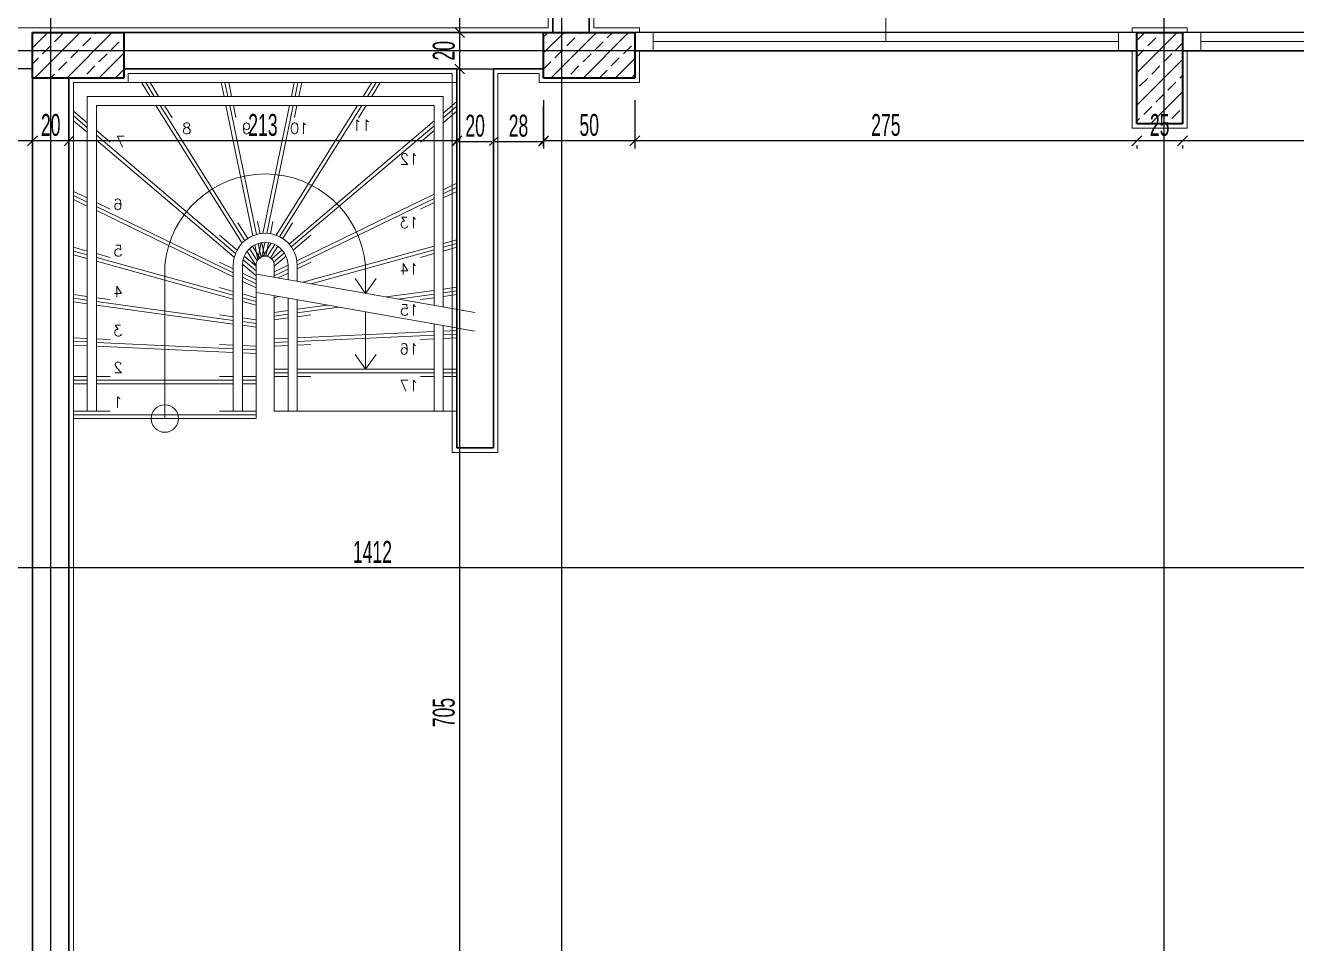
# Model space of a CAD drawing. Header units: inches. Extents: x -7543 to -822, y 102837 to 190349.
# Drawn here: x -834.4608 to -834.3215, y 102837.0279 to 102837.1285 of the extents above; entities that cross this region are included whole.
import ezdxf

# ---------------------------------------------------------------- set-up
doc = ezdxf.new("R2010")
doc.units = ezdxf.units.IN
doc.header["$MEASUREMENT"] = 0
doc.linetypes.add('__ZG_T_P__9', pattern=[22, 1, -10, 1, -10])
doc.linetypes.add('DASHDOTX2', pattern=[2, 1, -0.5, 0, -0.5])
doc.layers.get('0').update_dxf_attribs({"lineweight": 25})
doc.layers.get('Defpoints').update_dxf_attribs({"lineweight": 25})
for name, color, linetype, lineweight in [('AKS', 1, 'Continuous', 25), ('ICOL', 55, 'Continuous', 25), ('İZ DÜŞÜM', 253, 'Continuous', 20), ('KOLON', 2, 'Continuous', 40), ('SIVA', 150, 'Continuous', 15), ('TARAMA', 8, 'Continuous', 25)]:
    doc.layers.add(name, color=color, linetype=linetype, lineweight=lineweight)
for name, color, linetype, lineweight, true_color in [('DUVAR', 7, 'Continuous', 35, 0xfc4642), ('KAPI', 7, 'Continuous', 18, 0xffb360), ('MERDİVEN', 7, 'Continuous', 20, 0x16c244), ('PENCERE', 7, 'Continuous', 18, 0xffb360)]:
    doc.layers.add(name, color=color, linetype=linetype, lineweight=lineweight, true_color=true_color)
doc.styles.add('OLCU', font='tromand.shx', dxfattribs={"width": 0.6, "height": 12})
doc.styles.add('TXTX', font='TXTX')

# ---------------------------------------------------------------- blocks, each defined once
blk = doc.blocks.new('D')
at = {"layer": 'ICOL'}
for p, q in [((2.828427124746668, 2.828427124748032), (-2.82842712474303, -2.828427124744394)), ((0, 3.000000000002046), (0, -25))]:
    blk.add_line(p, q, dxfattribs=at)
blk = doc.blocks.new('E')
at = {"layer": 'ICOL'}
for p, q in [((0, -3.000000000002046), (0, 25)), ((-2.828427124746668, -2.828427124748032), (2.82842712474303, 2.828427124744394))]:
    blk.add_line(p, q, dxfattribs=at)
blk = doc.blocks.new('_Oblique')
at = {"color": 0, "linetype": 'ByBlock', "lineweight": -2}
blk.add_line((-0.5, -0.5), (0.5, 0.5), dxfattribs=at)

msp = doc.modelspace()

# ---------------------------------------------------------------- linework, layer by layer
at = {"layer": 'AKS', "linetype": 'DASHDOTX2', "ltscale": 10}
for p, q in [((-834.4019986402781, 102836.7345203941), (-834.4019986402781, 102837.2423438664)), ((-834.3360102621267, 102836.7345203941), (-834.3360102621267, 102837.2423438664)), ((-834.4579986402781, 102836.7393893207), (-834.4579986402781, 102837.2368060545)), ((-834.2099687356562, 102837.1256839999), (-834.6299986402781, 102837.1256839999))]:
    msp.add_line(p, q, dxfattribs=at)
at = {"layer": 'Defpoints', "color": 6}
for p, q in [((-834.3989986402785, 102837.1276839999), (-834.398998675263, 102837.1876856746)), ((-834.2474986402781, 102837.1276839999), (-834.3989986402785, 102837.1276839999))]:
    msp.add_line(p, q, dxfattribs=at)
at = {"layer": 'Defpoints', "color": 3}
for p, q in [((-834.3939986397731, 102837.1226841785), (-834.3939986397731, 102837.1256839999)), ((-834.3939986397731, 102837.1256839999), (-834.3389986402784, 102837.1256839999)), ((-834.3389986402784, 102837.1256839999), (-834.3389986402784, 102837.1176841785)), ((-834.3339986402784, 102837.1176841785), (-834.3339986402784, 102837.1256839999)), ((-834.3339986402784, 102837.1256839999), (-834.2814986748365, 102837.1256839999)), ((-834.4599986402785, 102837.1236839999), (-834.6299986402785, 102837.1236839999)), ((-834.4599986402784, 102836.7796839999), (-834.4599986402785, 102837.1236839999)), ((-834.4559986402785, 102837.1226839999), (-834.4499986402784, 102837.1226841785)), ((-834.4559986402785, 102836.9786839999), (-834.4559986402785, 102837.1226839999)), ((-834.4499986402784, 102837.1226841785), (-834.4499986402784, 102837.1236839999)), ((-834.4499986402784, 102837.1236839999), (-834.4039986397731, 102837.1236839999)), ((-834.4039986397731, 102837.1236839999), (-834.4039986397731, 102837.1226841785)), ((-834.4039986397731, 102837.1226841785), (-834.3939986397731, 102837.1226841785)), ((-834.3389986402784, 102837.1176841785), (-834.3339986402784, 102837.1176841785))]:
    msp.add_line(p, q, dxfattribs=at)
at = {"layer": 'DUVAR'}
for p, q in [((-834.4029986402785, 102837.1276839999), (-834.4029986402785, 102837.1776856746)), ((-834.3989986402785, 102837.1276839999), (-834.3989986402785, 102837.1776856746)), ((-834.4499986402785, 102837.1276839999), (-834.402998675263, 102837.1276839999)), ((-834.4599986402785, 102836.9786839999), (-834.4599986402785, 102837.1226841785)), ((-834.4559986402785, 102836.9786839999), (-834.4559986402785, 102837.1226839999)), ((-834.4499986402785, 102837.1236839999), (-834.4134986402785, 102837.1236839999)), ((-834.4134986402785, 102837.1236839999), (-834.4499986402784, 102837.1236839999)), ((-834.4134986402785, 102837.0821841785), (-834.4134986402785, 102837.1236839999)), ((-834.4039986397739, 102837.1236839999), (-834.4094986402786, 102837.1236839999)), ((-834.4094986402786, 102837.0821841785), (-834.4094986402786, 102837.1236839999)), ((-834.4094986402786, 102837.1236839999), (-834.4039986397731, 102837.1236839999)), ((-834.4094986402786, 102837.0821841785), (-834.4134986402785, 102837.0821841785))]:
    msp.add_line(p, q, dxfattribs=at)
at = {"layer": 'ICOL'}
for p, q in [((-834.4131952299521, 102837.1496850246), (-834.4131952299521, 102837.1276839999)), ((-834.4131952299521, 102837.1276839999), (-834.4131952299521, 102837.1236839999)), ((-834.4131952299521, 102837.1236839999), (-834.4131952299521, 102836.9826839999)), ((-834.4599986402784, 102837.1158132017), (-834.5639986442068, 102837.1158132017)), ((-834.4559986402785, 102837.1158132017), (-834.4599986402784, 102837.1158132017)), ((-834.4134986402785, 102837.1158132017), (-834.4559986402785, 102837.1158132017)), ((-834.4133426402785, 102837.1157305224), (-834.4096546402785, 102837.1157305224)), ((-834.4093426402785, 102837.1157305224), (-834.4041546397732, 102837.1157305224)), ((-834.3939986397731, 102837.1158132017), (-834.4039986397731, 102837.1158132017)), ((-834.3389986402784, 102837.1158132017), (-834.3939986397731, 102837.1158132017)), ((-834.3339986402785, 102837.1158132017), (-834.3389986402784, 102837.1158132017)), ((-834.2814986748365, 102837.1158132017), (-834.3339986402785, 102837.1158132017)), ((-834.2814986748364, 102837.0690546899), (-834.5639986442068, 102837.0690546899))]:
    msp.add_line(p, q, dxfattribs=at)
at = {"layer": 'ICOL', "color": 53}
for p, q in [((-834.4130192635189, 102837.1276839999), (-834.412355229952, 102837.1276839999)), ((-834.4130192635189, 102837.1276839999), (-834.412355229952, 102837.1276839999)), ((-834.4155681740647, 102837.1236839999), (-834.412355229952, 102837.1236839999)), ((-834.4155681740647, 102837.1236839999), (-834.412355229952, 102837.1236839999)), ((-834.4599986402784, 102837.1202841785), (-834.4599986402784, 102837.1149732017)), ((-834.4599986402784, 102837.1202841785), (-834.4599986402784, 102837.1149732017)), ((-834.4559986402785, 102837.120284107), (-834.4559986402785, 102837.1149732017)), ((-834.4559986402785, 102837.1202839766), (-834.4559986402785, 102837.1149732017)), ((-834.4134986402785, 102837.1202841416), (-834.4134986402785, 102837.1149732017)), ((-834.4039986397731, 102837.1202841785), (-834.4039986397731, 102837.1149732017)), ((-834.3939986397731, 102837.1202841785), (-834.3939986397731, 102837.1149732017)), ((-834.3939986397731, 102837.1202841785), (-834.3939986397731, 102837.1149732017)), ((-834.3389986402784, 102837.1152841785), (-834.3389986402784, 102837.1149732017)), ((-834.3389986402784, 102837.1152841785), (-834.3389986402784, 102837.1149732017)), ((-834.3339986402785, 102837.1152841785), (-834.3339986402785, 102837.1149732017)), ((-834.3339986402785, 102837.1152841785), (-834.3339986402785, 102837.1149732017))]:
    msp.add_line(p, q, dxfattribs=at)
at = {"layer": 'İZ DÜŞÜM', "linetype": '__ZG_T_P__9'}
for p, q in [((-834.4599986402798, 102837.1276839999), (-834.2474986402798, 102837.1276839999)), ((-834.4599986402798, 102836.7776839999), (-834.4599986402798, 102837.1276839999))]:
    msp.add_line(p, q, dxfattribs=at)
at = {"layer": 'KAPI'}
for p, q in [((-834.3939986397731, 102837.1276839999), (-834.3389986402784, 102837.1276839999)), ((-834.3919986397732, 102837.1256839999), (-834.3919986397732, 102837.1276839999)), ((-834.3409986402785, 102837.1256839999), (-834.3409986402785, 102837.1276839999)), ((-834.3339986402784, 102837.1276839999), (-834.2814986748365, 102837.1276839999)), ((-834.3319986402785, 102837.1256839999), (-834.3319986402785, 102837.1276839999)), ((-834.3939986397731, 102837.1256839999), (-834.3389986402784, 102837.1256839999)), ((-834.3409986402785, 102837.1266839999), (-834.3919986397732, 102837.1266839999)), ((-834.3339986402784, 102837.1256839999), (-834.2814986748365, 102837.1256839999)), ((-834.2834986748364, 102837.1266839999), (-834.3319986402785, 102837.1266839999))]:
    msp.add_line(p, q, dxfattribs=at)
at = {"layer": 'KOLON'}
for p, q in [((-834.4599986402784, 102837.1226841785), (-834.4599986402784, 102837.1276841785)), ((-834.4599986402784, 102837.1276841785), (-834.4499986402784, 102837.1276841785)), ((-834.4499986402784, 102837.1276841785), (-834.4499986402784, 102837.1226841785)), ((-834.4039986397731, 102837.1226841785), (-834.4039986397731, 102837.1276841785)), ((-834.4039986397731, 102837.1276841785), (-834.3939986397731, 102837.1276841785)), ((-834.3939986397731, 102837.1276841785), (-834.3939986397731, 102837.1226841785)), ((-834.3389986402784, 102837.1276841785), (-834.3339986402784, 102837.1276841785)), ((-834.3389986402784, 102837.1176841785), (-834.3389986402784, 102837.1276841785)), ((-834.3339986402784, 102837.1276841785), (-834.3339986402784, 102837.1176841785)), ((-834.4499986402784, 102837.1226841785), (-834.4599986402784, 102837.1226841785)), ((-834.3939986397731, 102837.1226841785), (-834.4039986397731, 102837.1226841785)), ((-834.3339986402784, 102837.1176841785), (-834.3389986402784, 102837.1176841785))]:
    msp.add_line(p, q, dxfattribs=at)
at = {"layer": 'MERDİVEN'}
for p, q in [((-834.4554986402785, 102837.1021841785), (-834.4554986402785, 102837.1221841785)), ((-834.4554986402785, 102837.1221841785), (-834.4134986402785, 102837.1221841785)), ((-834.4471174202785, 102837.1206841785), (-834.4480567202785, 102837.1221841785)), ((-834.4466454602785, 102837.1206841785), (-834.4475847602785, 102837.1221841785)), ((-834.4461735002785, 102837.1206841785), (-834.4471128002785, 102837.1221841785)), ((-834.4390027602785, 102837.1206841785), (-834.4393137602785, 102837.1221841785)), ((-834.4385942602785, 102837.1206841785), (-834.4389052402785, 102837.1221841785)), ((-834.4381857402785, 102837.1206841785), (-834.4384967402785, 102837.1221841785)), ((-834.4316285602786, 102837.1206841785), (-834.4313175602786, 102837.1221841785)), ((-834.4312200602785, 102837.1206841785), (-834.4309090602785, 102837.1221841785)), ((-834.4308115402785, 102837.1206841785), (-834.4305005402784, 102837.1221841785)), ((-834.4237677002785, 102837.1206841785), (-834.4228283802785, 102837.1221841785)), ((-834.4232957402785, 102837.1206841785), (-834.4223564402785, 102837.1221841785)), ((-834.4228237802785, 102837.1206841785), (-834.4218844802785, 102837.1221841785)), ((-834.4134986402785, 102837.1221841785), (-834.4134986402785, 102837.1021841785)), ((-834.4539986402785, 102837.1021841785), (-834.4539986402785, 102837.1206841785)), ((-834.4539986402785, 102837.1206841785), (-834.4149986402786, 102837.1206841785)), ((-834.4149986402786, 102837.1206841785), (-834.4149986402786, 102837.1021841785)), ((-834.4149986402786, 102837.1188460985), (-834.4134986402785, 102837.1201202985)), ((-834.4539986402785, 102837.1177964185), (-834.4554986402785, 102837.1190706185)), ((-834.4539986402785, 102837.1172715785), (-834.4554986402785, 102837.1185457785)), ((-834.4529986402786, 102837.1021841785), (-834.4529986402786, 102837.1196841785)), ((-834.4529986402786, 102837.1196841785), (-834.4159986402785, 102837.1196841785)), ((-834.4370397602785, 102837.1045909785), (-834.4464912002785, 102837.1196841785)), ((-834.4367418802785, 102837.1048689385), (-834.4460192602785, 102837.1196841785)), ((-834.4447087602784, 102837.1183450985), (-834.4455473002785, 102837.1196841785)), ((-834.4358371202785, 102837.1054157185), (-834.4387954202784, 102837.1196841785)), ((-834.4354563402785, 102837.1055494185), (-834.4383869202785, 102837.1196841785)), ((-834.4377088002785, 102837.1183838385), (-834.4379784202786, 102837.1196841785)), ((-834.4347407802785, 102837.1056733185), (-834.4318359002785, 102837.1196841785)), ((-834.4343311002785, 102837.1056790585), (-834.4314273802785, 102837.1196841785)), ((-834.4332967002786, 102837.1054671185), (-834.4243939002785, 102837.1196841785)), ((-834.4329250402785, 102837.1053069385), (-834.4239219402785, 102837.1196841785)), ((-834.4312884802785, 102837.1183838385), (-834.4310188802785, 102837.1196841785)), ((-834.4242885402784, 102837.1183450985), (-834.4234500002785, 102837.1196841785)), ((-834.4159986402785, 102837.1196841785), (-834.4159986402785, 102837.1021841785)), ((-834.4149986402786, 102837.1183212585), (-834.4134986402785, 102837.1195954585)), ((-834.4149986402786, 102837.1177964185), (-834.4134986402785, 102837.1190706185)), ((-834.4539986402785, 102837.1167467385), (-834.4554986402785, 102837.1180209385)), ((-834.4318830602786, 102837.1045032985), (-834.4159986402785, 102837.1179966185)), ((-834.4316354002785, 102837.1041888385), (-834.4159986402785, 102837.1174717785)), ((-834.4514986402785, 102837.1156727385), (-834.4529986402786, 102837.1169469385)), ((-834.4377491402785, 102837.1034681185), (-834.4529986402786, 102837.1164220985)), ((-834.4378833202785, 102837.1030572585), (-834.4529986402786, 102837.1158972585)), ((-834.4174986402785, 102837.1156727385), (-834.4159986402785, 102837.1169469385)), ((-834.4539986402785, 102837.1095522385), (-834.4554986402785, 102837.1102794785)), ((-834.4149986402786, 102837.1104412985), (-834.4134986402785, 102837.1111685385)), ((-834.4149986402786, 102837.1099967585), (-834.4134986402785, 102837.1107240185)), ((-834.4149986402786, 102837.1095522385), (-834.4134986402785, 102837.1102794785)), ((-834.4539986402785, 102837.1091076985), (-834.4554986402785, 102837.1098349385)), ((-834.4539986402785, 102837.1086631785), (-834.4554986402785, 102837.1093904185)), ((-834.4514986402785, 102837.1083401585), (-834.4529986402786, 102837.1090673985)), ((-834.4310361002786, 102837.1026658785), (-834.4159986402785, 102837.1099564785)), ((-834.4310015602784, 102837.1022380785), (-834.4159986402785, 102837.1095119385)), ((-834.4174986402785, 102837.1083401585), (-834.4159986402785, 102837.1090673985)), ((-834.4379986402785, 102837.1013504185), (-834.4529986402786, 102837.1086228785)), ((-834.4379986402785, 102837.1009058985), (-834.4529986402786, 102837.1081783385)), ((-834.4364192002785, 102837.1051073385), (-834.4374965802785, 102837.1068278185)), ((-834.4350661402785, 102837.1056377985), (-834.4353450202785, 102837.1069828185)), ((-834.4339311402784, 102837.1056377985), (-834.4336522802785, 102837.1069828185)), ((-834.4325780802785, 102837.1051073385), (-834.4315007002785, 102837.1068278185)), ((-834.4375741602785, 102837.1038443185), (-834.4394986402785, 102837.1054790985)), ((-834.4353582602785, 102837.1026951185), (-834.4349550602785, 102837.1046398185)), ((-834.4349442202786, 102837.1030794385), (-834.4352521402785, 102837.1045645385)), ((-834.4348625802785, 102837.1031156185), (-834.4345381202785, 102837.1046805185)), ((-834.4345570802785, 102837.1031824785), (-834.4348625202786, 102837.1046556585)), ((-834.4347456802785, 102837.1031531985), (-834.4338423202785, 102837.1045958185)), ((-834.4344402002785, 102837.1031824785), (-834.4341347602785, 102837.1046556585)), ((-834.4314231402785, 102837.1038443185), (-834.4294986402786, 102837.1054790985)), ((-834.4149986402786, 102837.1045652185), (-834.4134986402785, 102837.1049796385)), ((-834.4149986402786, 102837.1041502385), (-834.4134986402785, 102837.1045646585)), ((-834.4539986402785, 102837.1037352585), (-834.4554986402785, 102837.1041496785)), ((-834.4539986402785, 102837.1033202585), (-834.4554986402785, 102837.1037346785)), ((-834.4539986402785, 102837.1029052785), (-834.4554986402785, 102837.1033196985)), ((-834.4514986402785, 102837.1030445585), (-834.4529986402786, 102837.1034589785)), ((-834.4354986402785, 102837.1020812185), (-834.4367898402785, 102837.1031780585)), ((-834.4354986402785, 102837.1021299185), (-834.4364837802785, 102837.1037031185)), ((-834.4353690202785, 102837.1026765785), (-834.4362029402785, 102837.1040082985)), ((-834.4350925402784, 102837.1029887385), (-834.4358891602785, 102837.1042608985)), ((-834.4352930402786, 102837.1027915785), (-834.4356289802785, 102837.1044117985)), ((-834.4342708002785, 102837.1031578785), (-834.4334592402785, 102837.1044538585)), ((-834.4339047602784, 102837.1029887385), (-834.4331081202785, 102837.1042608985)), ((-834.4337865802785, 102837.1028862985), (-834.4326440802785, 102837.1038568385)), ((-834.4335671202784, 102837.1025478985), (-834.4324009002785, 102837.1035385585)), ((-834.4334986402785, 102837.1020812185), (-834.4322074602785, 102837.1031780585)), ((-834.4303707802785, 102837.1003182185), (-834.4159986402785, 102837.1042889385)), ((-834.4294539002785, 102837.1001565385), (-834.4159986402785, 102837.1038739585)), ((-834.4174986402785, 102837.1030445585), (-834.4159986402785, 102837.1034589785)), ((-834.4149986402786, 102837.1037352585), (-834.4134986402785, 102837.1041496785)), ((-834.4554986402785, 102837.0861841785), (-834.4554986402785, 102837.1021841785)), ((-834.4539986402785, 102837.0861841785), (-834.4539986402785, 102837.1021841785)), ((-834.4379986402785, 102837.0988997985), (-834.4529986402786, 102837.1030439785)), ((-834.4379986402785, 102837.0984847985), (-834.4529986402786, 102837.1026289985)), ((-834.4529986402786, 102837.0861841785), (-834.4529986402786, 102837.1021841785)), ((-834.4454986402785, 102837.0861841785), (-834.4454986402785, 102837.1021841785)), ((-834.4379986402785, 102837.1017949585), (-834.4394986402785, 102837.1025221985)), ((-834.4379986402785, 102837.0861841785), (-834.4379986402785, 102837.1021841785)), ((-834.4369986402785, 102837.0861841785), (-834.4369986402785, 102837.1021841785)), ((-834.4354986402785, 102837.1010315585), (-834.4369923402785, 102837.1023003985)), ((-834.4354986402785, 102837.1015563785), (-834.4369268602785, 102837.1027696185)), ((-834.4354986402785, 102837.0861841785), (-834.4354986402785, 102837.1021841785)), ((-834.4334986402785, 102837.1014719585), (-834.4319994402786, 102837.1021988185)), ((-834.4334986402785, 102837.1021841785), (-834.4334986402785, 102837.1008697385)), ((-834.4334986402785, 102837.1010274185), (-834.4319986402785, 102837.1017546585)), ((-834.4319986402785, 102837.1021841785), (-834.4319986402785, 102837.1006052585)), ((-834.4309986402785, 102837.1017949585), (-834.4294986402786, 102837.1025221985)), ((-834.4309986402785, 102837.1021841785), (-834.4309986402785, 102837.1004289185)), ((-834.4234986402785, 102837.1021841785), (-834.4234986402785, 102837.0991064785)), ((-834.4159986402785, 102837.1021841785), (-834.4159986402785, 102837.0977840185)), ((-834.4149986402786, 102837.1021841785), (-834.4149986402786, 102837.0976076985)), ((-834.4134986402785, 102837.1021841785), (-834.4134986402785, 102837.0973431985)), ((-834.4354986402785, 102837.1005828785), (-834.4369986402785, 102837.1013101385)), ((-834.4354986402785, 102837.1001383585), (-834.4369986402785, 102837.1008655985)), ((-834.4354986402785, 102837.0996938185), (-834.4369986402785, 102837.1004210585)), ((-834.4354682602785, 102837.1012170385), (-834.4115290202785, 102837.0969958985)), ((-834.4330647802785, 102837.1007932385), (-834.4319986402785, 102837.1013101385)), ((-834.4234986402785, 102837.0991064785), (-834.4246458002785, 102837.1007447785)), ((-834.4234986402785, 102837.0991064785), (-834.4223515002785, 102837.1007447785)), ((-834.4539986402785, 102837.0987603985), (-834.4554986402785, 102837.0989675985)), ((-834.4379986402785, 102837.0993147785), (-834.4394986402785, 102837.0997291985)), ((-834.4354986402785, 102837.0986240785), (-834.4369986402785, 102837.0990384985)), ((-834.4354682602785, 102837.0991861785), (-834.4115290202785, 102837.0949650585)), ((-834.4212323602785, 102837.0987068585), (-834.4159986402785, 102837.0994298585)), ((-834.4199482802785, 102837.0984804385), (-834.4159986402785, 102837.0990260585)), ((-834.4149986402786, 102837.0995679985), (-834.4134986402785, 102837.0997751985)), ((-834.4149986402786, 102837.0991641985), (-834.4134986402785, 102837.0993713985)), ((-834.4149986402786, 102837.0987603985), (-834.4134986402785, 102837.0989675985)), ((-834.4539986402785, 102837.0983565985), (-834.4554986402785, 102837.0985637985)), ((-834.4539986402785, 102837.0979527985), (-834.4554986402785, 102837.0981599985)), ((-834.4514986402785, 102837.0984150385), (-834.4529986402786, 102837.0986222585)), ((-834.4379986402785, 102837.0961463585), (-834.4529986402786, 102837.0982184585)), ((-834.4379986402785, 102837.0957425585), (-834.4529986402786, 102837.0978146585)), ((-834.4354986402785, 102837.0982090985), (-834.4369986402785, 102837.0986235185)), ((-834.4354986402785, 102837.0977940985), (-834.4369986402785, 102837.0982085185)), ((-834.4334986402785, 102837.0988388785), (-834.4334986402785, 102837.0861841785)), ((-834.4330240402785, 102837.0987551985), (-834.4334986402785, 102837.0986240785)), ((-834.4319986402785, 102837.0985743985), (-834.4319986402785, 102837.0861841785)), ((-834.4309986402785, 102837.0983980785), (-834.4309986402785, 102837.0861841785)), ((-834.4276904402785, 102837.0978147385), (-834.4309986402785, 102837.0973577585)), ((-834.4264063602785, 102837.0975883385), (-834.4309986402785, 102837.0969539585)), ((-834.4174986402785, 102837.0984150385), (-834.4159986402785, 102837.0986222585)), ((-834.4379986402785, 102837.0965501585), (-834.4394986402785, 102837.0967573585)), ((-834.4354986402785, 102837.0962047985), (-834.4369986402785, 102837.0964120185)), ((-834.4319986402785, 102837.0972196185), (-834.4334986402785, 102837.0970123985)), ((-834.4319986402785, 102837.0968158185), (-834.4334986402785, 102837.0966085985)), ((-834.4334986402785, 102837.0962047985), (-834.4319986402785, 102837.0964120185)), ((-834.4309986402785, 102837.0965501585), (-834.4294986402786, 102837.0967573585)), ((-834.4234986402785, 102837.0970756185), (-834.4234986402785, 102837.0907848585)), ((-834.4354986402785, 102837.0958009985), (-834.4369986402785, 102837.0960082185)), ((-834.4354986402785, 102837.0953971985), (-834.4369986402785, 102837.0956044185)), ((-834.4309986402785, 102837.0942410385), (-834.4159986402785, 102837.0949317185)), ((-834.4159986402785, 102837.0957531585), (-834.4159986402785, 102837.0861841785)), ((-834.4149986402786, 102837.0955768385), (-834.4149986402786, 102837.0861841785)), ((-834.4149986402786, 102837.0949777785), (-834.4134986402785, 102837.0950468385)), ((-834.4134986402785, 102837.0953123585), (-834.4134986402785, 102837.0861841785)), ((-834.4539986402785, 102837.0941769185), (-834.4554986402785, 102837.0942459985)), ((-834.4539986402785, 102837.0937764985), (-834.4554986402785, 102837.0938455785)), ((-834.4539986402785, 102837.0933760785), (-834.4554986402785, 102837.0934451585)), ((-834.4514986402785, 102837.0940618185), (-834.4529986402786, 102837.0941308785)), ((-834.4379986402785, 102837.0930397585), (-834.4529986402786, 102837.0937304585)), ((-834.4379986402785, 102837.0934401785), (-834.4394986402785, 102837.0935092585)), ((-834.4354986402785, 102837.0933250585), (-834.4369986402785, 102837.0933941385)), ((-834.4334986402785, 102837.0941259185), (-834.4319986402785, 102837.0941949785)), ((-834.4334986402785, 102837.0937254985), (-834.4319986402785, 102837.0937945585)), ((-834.4334986402785, 102837.0933250585), (-834.4319986402785, 102837.0933941385)), ((-834.4309986402785, 102837.0938405985), (-834.4159986402785, 102837.0945312985)), ((-834.4309986402785, 102837.0934401785), (-834.4294986402786, 102837.0935092585)), ((-834.4174986402785, 102837.0940618185), (-834.4159986402785, 102837.0941308785)), ((-834.4149986402786, 102837.0945773585), (-834.4134986402785, 102837.0946464185)), ((-834.4149986402786, 102837.0941769185), (-834.4134986402785, 102837.0942459985)), ((-834.4379986402785, 102837.0926393385), (-834.4529986402786, 102837.0933300385)), ((-834.4354986402785, 102837.0929246385), (-834.4369986402785, 102837.0929937185)), ((-834.4354986402785, 102837.0925242185), (-834.4369986402785, 102837.0925932785)), ((-834.4234986402785, 102837.0907848585), (-834.4246458002785, 102837.0924231585)), ((-834.4234986402785, 102837.0907848585), (-834.4223515002785, 102837.0924231585)), ((-834.4334986402785, 102837.0907848585), (-834.4319986402785, 102837.0907848585)), ((-834.4309986402785, 102837.0907848585), (-834.4159986402785, 102837.0907848585)), ((-834.4149986402786, 102837.0907848585), (-834.4134986402785, 102837.0907848585)), ((-834.4539986402785, 102837.0899848585), (-834.4554986402785, 102837.0899848585)), ((-834.4539986402785, 102837.0895848585), (-834.4554986402785, 102837.0895848585)), ((-834.4539986402785, 102837.0891848585), (-834.4554986402785, 102837.0891848585)), ((-834.4514986402785, 102837.0899848585), (-834.4529986402786, 102837.0899848585)), ((-834.4379986402785, 102837.0895848585), (-834.4529986402786, 102837.0895848585)), ((-834.4379986402785, 102837.0891848585), (-834.4529986402786, 102837.0891848585)), ((-834.4379986402785, 102837.0899848585), (-834.4394986402785, 102837.0899848585)), ((-834.4354986402785, 102837.0899848585), (-834.4369986402785, 102837.0899848585)), ((-834.4354986402785, 102837.0895848585), (-834.4369986402785, 102837.0895848585)), ((-834.4354986402785, 102837.0891848585), (-834.4369986402785, 102837.0891848585)), ((-834.4334986402785, 102837.0903848585), (-834.4319986402785, 102837.0903848585)), ((-834.4334986402785, 102837.0899848585), (-834.4319986402785, 102837.0899848585)), ((-834.4309986402785, 102837.0903848585), (-834.4159986402785, 102837.0903848585)), ((-834.4309986402785, 102837.0899848585), (-834.4294986402786, 102837.0899848585)), ((-834.4174986402785, 102837.0899848585), (-834.4159986402785, 102837.0899848585)), ((-834.4149986402786, 102837.0903848585), (-834.4134986402785, 102837.0903848585)), ((-834.4149986402786, 102837.0899848585), (-834.4134986402785, 102837.0899848585)), ((-834.4539986402785, 102837.0861841785), (-834.4554986402785, 102837.0861841785)), ((-834.4554986402785, 102837.0861841785), (-834.4554986402785, 102837.0853841785)), ((-834.4354986402785, 102837.0857841785), (-834.4554986402785, 102837.0857841785)), ((-834.4354986402785, 102837.0853841785), (-834.4554986402785, 102837.0853841785)), ((-834.4529986402786, 102837.0861841785), (-834.4539986402785, 102837.0861841785)), ((-834.4529986402786, 102837.0861841785), (-834.4539986402785, 102837.0861841785)), ((-834.4514986402785, 102837.0861841785), (-834.4529986402786, 102837.0861841785)), ((-834.4454986402785, 102837.0861841785), (-834.4454986402785, 102837.0853841785)), ((-834.4379986402785, 102837.0861841785), (-834.4394986402785, 102837.0861841785)), ((-834.4369986402785, 102837.0861841785), (-834.4379986402785, 102837.0861841785)), ((-834.4369986402785, 102837.0861841785), (-834.4379986402785, 102837.0861841785)), ((-834.4354986402785, 102837.0861841785), (-834.4369986402785, 102837.0861841785)), ((-834.4354986402785, 102837.0861841785), (-834.4354986402785, 102837.0853841785)), ((-834.4319986402785, 102837.0861841785), (-834.4334986402785, 102837.0861841785)), ((-834.4319986402785, 102837.0861841785), (-834.4309986402785, 102837.0861841785)), ((-834.4309986402785, 102837.0861841785), (-834.4319986402785, 102837.0861841785)), ((-834.4159986402785, 102837.0861841785), (-834.4309986402785, 102837.0861841785)), ((-834.4159986402785, 102837.0861841785), (-834.4149986402786, 102837.0861841785)), ((-834.4149986402786, 102837.0861841785), (-834.4159986402785, 102837.0861841785)), ((-834.4134986402785, 102837.0861841785), (-834.4149986402786, 102837.0861841785))]:
    msp.add_line(p, q, dxfattribs=at)
msp.add_circle((-834.4454986402785, 102837.0853841785), 0.0015, dxfattribs=at)
for centre, radius, start, end in [((-834.4344986402785, 102837.1011341785), 0.01105, 5.452621963346965, 174.547378036653), ((-834.4344986402785, 102837.1021841785), 0.003500000000000001, 0, 180), ((-834.4344986402785, 102837.1021841785), 0.0025, 0, 180), ((-834.4344986402785, 102837.1021841785), 0.001, 0, 180)]:
    msp.add_arc(centre, radius, start, end, dxfattribs=at)
at = {"layer": 'PENCERE'}
msp.add_line((-834.3664986400258, 102837.1356006482), (-834.3664986400258, 102837.1266839999), dxfattribs=at)
at = {"layer": 'SIVA'}
for p, q in [((-834.4034986397739, 102837.1281839999), (-834.4034986397739, 102837.1771856746)), ((-834.3984986397741, 102837.1781856746), (-834.3984986397741, 102837.1281841785)), ((-834.6304986402786, 102837.1281839999), (-834.4594986402784, 102837.1281839999)), ((-834.4604986402785, 102837.1281839999), (-834.4494986402785, 102837.1281839999)), ((-834.4504986402785, 102837.1281839999), (-834.4034986397739, 102837.1281839999)), ((-834.3984986397732, 102837.1281841785), (-834.3934986397732, 102837.1281841785)), ((-834.3934986397732, 102837.1281841785), (-834.3934986397732, 102837.1276839999)), ((-834.3394986402784, 102837.1281839999), (-834.3334986402784, 102837.1281839999)), ((-834.3394986402784, 102837.1276839999), (-834.3394986402784, 102837.1281839999)), ((-834.3334986402784, 102837.1281839999), (-834.3334986402784, 102837.1276839999)), ((-834.3934986397732, 102837.1256839999), (-834.3934986397732, 102837.1221841785)), ((-834.3394986402784, 102837.1171841785), (-834.3394986402784, 102837.1256839999)), ((-834.3334986402784, 102837.1256839999), (-834.3334986402784, 102837.1171841785)), ((-834.4494986402785, 102837.1231839999), (-834.4494986402785, 102837.1221841785)), ((-834.4139986402785, 102837.1231839999), (-834.4494986402784, 102837.1231839999)), ((-834.4494986402784, 102837.1231839999), (-834.4494986402784, 102837.1221841785)), ((-834.4139986402785, 102837.1231839999), (-834.4494986402785, 102837.1231839999)), ((-834.4139986402785, 102837.0816841785), (-834.4139986402785, 102837.1231839999)), ((-834.4044986397731, 102837.1231839999), (-834.4089986402785, 102837.1231839999)), ((-834.4044986397739, 102837.1231839999), (-834.4089986402785, 102837.1231839999)), ((-834.4089986402785, 102837.0816841785), (-834.4089986402785, 102837.1231839999)), ((-834.4044986397732, 102837.1221841785), (-834.4044986397731, 102837.1231839999)), ((-834.404498639774, 102837.1221841785), (-834.4044986397739, 102837.1231839999)), ((-834.4494986402785, 102837.1221841785), (-834.4554986402785, 102837.1221841785)), ((-834.4554986402785, 102837.1221841785), (-834.4554986402785, 102836.9791839999)), ((-834.4494986402784, 102837.1221841785), (-834.4554986402785, 102837.1221841785)), ((-834.3934986397732, 102837.1221841785), (-834.4044986397732, 102837.1221841785)), ((-834.393498639774, 102837.1221841785), (-834.404498639774, 102837.1221841785)), ((-834.3334986402784, 102837.1171841785), (-834.3394986402784, 102837.1171841785)), ((-834.4089986402785, 102837.0816841785), (-834.4139986402785, 102837.0816841785))]:
    msp.add_line(p, q, dxfattribs=at)
at = {"layer": 'TARAMA'}
for p, q in [((-834.4599986402784, 102837.1260044049), (-834.4583190453318, 102837.1276839999)), ((-834.4597833327991, 102837.1226841785), (-834.4547835114258, 102837.1276839999)), ((-834.4575730551684, 102837.1266622231), (-834.4566891716919, 102837.1275461065)), ((-834.4562477988932, 102837.1226841785), (-834.4512479775199, 102837.1276839999)), ((-834.4544794630007, 102837.1262202813), (-834.4535955795242, 102837.1271041648)), ((-834.4531536377859, 102837.1275461065), (-834.4530157444758, 102837.1276839999)), ((-834.4500600456183, 102837.1271041648), (-834.4499986402784, 102837.1271655701)), ((-834.4039986397731, 102837.1254358629), (-834.4017503242101, 102837.1276841785)), ((-834.4039986397731, 102837.1272036299), (-834.4036561631028, 102837.1275461065)), ((-834.4032147903042, 102837.1226841785), (-834.3982147903041, 102837.1276841785)), ((-834.4014464544117, 102837.1262202813), (-834.4005625709352, 102837.1271041648)), ((-834.400120629197, 102837.1275461065), (-834.39998255726, 102837.1276841785)), ((-834.3996792563983, 102837.1226841785), (-834.3946792563983, 102837.1276841785)), ((-834.3970270370293, 102837.1271041648), (-834.3964470233542, 102837.1276841785)), ((-834.3389986402784, 102837.1267962521), (-834.33811089253, 102837.1276839999)), ((-834.3389986402784, 102837.1232607182), (-834.3345753586241, 102837.1276839999)), ((-834.3378068441049, 102837.1262202813), (-834.3369229606284, 102837.1271041648)), ((-834.3364810188901, 102837.1275461065), (-834.33634312558, 102837.1276839999)), ((-834.4588988803831, 102837.1253363978), (-834.4580149969066, 102837.1262202813)), ((-834.4558052882154, 102837.1248944561), (-834.4549214047389, 102837.1257783396)), ((-834.4527122649872, 102837.1226841785), (-834.4499986402784, 102837.1253978032)), ((-834.451385870833, 102837.1257783396), (-834.4505019873565, 102837.1266622231)), ((-834.4027722796264, 102837.1248944561), (-834.40188839615, 102837.1257783396)), ((-834.398352862244, 102837.1257783396), (-834.3974689787675, 102837.1266622231)), ((-834.3952592700763, 102837.1253363978), (-834.3943753865998, 102837.1262202813)), ((-834.3389986402784, 102837.1250284852), (-834.3382487858431, 102837.1257783396)), ((-834.3347132519373, 102837.1257783396), (-834.3339986402784, 102837.1264929513)), ((-834.4599986402784, 102837.124236638), (-834.4593408221214, 102837.1248944561)), ((-834.4571311134301, 102837.1235686309), (-834.4562472299536, 102837.1244525144)), ((-834.4540375212624, 102837.1231266892), (-834.4531536377859, 102837.1240105726)), ((-834.4527116960477, 102837.1244525144), (-834.4518278125712, 102837.1253363978)), ((-834.4039986397731, 102837.123668096), (-834.4032142213647, 102837.1244525144)), ((-834.4010045126735, 102837.1231266892), (-834.400120629197, 102837.1240105726)), ((-834.3996786874587, 102837.1244525144), (-834.3987948039822, 102837.1253363978)), ((-834.396585095291, 102837.1240105726), (-834.3957012118145, 102837.1248944561)), ((-834.3961437224923, 102837.1226841785), (-834.3939986397731, 102837.1248292612)), ((-834.3389986402784, 102837.1197251843), (-834.3339986402784, 102837.1247251843)), ((-834.3373649023666, 102837.1231266892), (-834.3364810188901, 102837.1240105726)), ((-834.3360390771519, 102837.1244525144), (-834.3351551936754, 102837.1253363978)), ((-834.4580155658491, 102837.1226841785), (-834.4575730551684, 102837.1231266892)), ((-834.4544800319431, 102837.1226841785), (-834.4544794630007, 102837.1226847474)), ((-834.4509439290947, 102837.1226847474), (-834.4500600456182, 102837.1235686309)), ((-834.4014470233542, 102837.1226841785), (-834.4014464544117, 102837.1226847474)), ((-834.3979109205058, 102837.1226847474), (-834.3970270370293, 102837.1235686309)), ((-834.3943759555423, 102837.1226841785), (-834.3939986397731, 102837.1230614942)), ((-834.3386907275814, 102837.1218008639), (-834.3378068441049, 102837.1226847474)), ((-834.334271310199, 102837.1226847474), (-834.3339986402784, 102837.1229574173)), ((-834.3355971354136, 102837.1213589222), (-834.3347132519373, 102837.1222428057)), ((-834.3375041121855, 102837.1176841785), (-834.3339986402784, 102837.1211896504)), ((-834.3369229606284, 102837.120033097), (-834.3360390771519, 102837.1209169805)), ((-834.3382487858431, 102837.1187072718), (-834.3373649023666, 102837.1195911552)), ((-834.3351551936754, 102837.11826533), (-834.3342713101989, 102837.1191492135)), ((-834.3389986402784, 102837.1179574173), (-834.3386907275814, 102837.11826533)), ((-834.3357363452355, 102837.1176841785), (-834.3355971354136, 102837.1178233883))]:
    msp.add_line(p, q, dxfattribs=at)

# ---------------------------------------------------------------- block references
at = {"layer": 'ICOL'}
for name, p, xscale, yscale, zscale, rotation in [('_Oblique', (-834.4131952299521, 102837.1276839999), 0.001080000001820736, 0.001080000001820736, 0.001080000001820736, 90), ('_Oblique', (-834.4131952299521, 102837.1276839999), 0.001080000001820736, 0.001080000001820736, 0.001080000001820736, 270), ('_Oblique', (-834.4131952299521, 102837.1236839999), 0.001080000001820736, 0.001080000001820736, 0.001080000001820736, 90), ('_Oblique', (-834.4131952299521, 102837.1236839999), 0.001080000001820736, 0.001080000001820736, 0.001080000001820736, 270), ('D', (-834.4134986402785, 102837.1157305224), 0.0001559999999471984, 0.0001559999999471984, 0.0001559999999471984, 180), ('D', (-834.4094986402786, 102837.1157305224), 0.0001559999999471984, 0.0001559999999471984, 0.0001559999999471984, 180), ('_Oblique', (-834.4599986402784, 102837.1158132017), 0.001080000000001746, 0.001080000000001746, 0.001080000000001746, 180), ('_Oblique', (-834.4559986402785, 102837.1158132017), 0.001080000000001746, 0.001080000000001746, 0.001080000000001746, 180), ('_Oblique', (-834.4039986397731, 102837.1158132017), 0.001080000000001746, 0.001080000000001746, 0.001080000000001746, 180), ('_Oblique', (-834.3939986397731, 102837.1158132017), 0.001080000000001746, 0.001080000000001746, 0.001080000000001746, 180), ('_Oblique', (-834.3389986402784, 102837.1158132017), 0.001080000000001746, 0.001080000000001746, 0.001080000000001746, 180), ('_Oblique', (-834.3339986402785, 102837.1158132017), 0.001080000000001746, 0.001080000000001746, 0.001080000000001746, 180)]:
    msp.add_blockref(name, p, dxfattribs=dict(at, xscale=xscale, yscale=yscale, zscale=zscale, rotation=rotation))
for name, p, xscale, yscale, zscale in [('E', (-834.4094986402786, 102837.1157305224), 0.0001559999999471984, 0.0001559999999471984, 0.0001559999999471984), ('E', (-834.4039986397731, 102837.1157305224), 0.0001559999999471984, 0.0001559999999471984, 0.0001559999999471984), ('_Oblique', (-834.4599986402784, 102837.1158132017), 0.001080000000001746, 0.001080000000001746, 0.001080000000001746), ('_Oblique', (-834.4559986402785, 102837.1158132017), 0.001080000000001746, 0.001080000000001746, 0.001080000000001746), ('_Oblique', (-834.4134986402785, 102837.1158132017), 0.001080000000001746, 0.001080000000001746, 0.001080000000001746), ('_Oblique', (-834.3939986397731, 102837.1158132017), 0.001080000000001746, 0.001080000000001746, 0.001080000000001746), ('_Oblique', (-834.3389986402784, 102837.1158132017), 0.001080000000001746, 0.001080000000001746, 0.001080000000001746), ('_Oblique', (-834.3339986402785, 102837.1158132017), 0.001080000000001746, 0.001080000000001746, 0.001080000000001746)]:
    msp.add_blockref(name, p, dxfattribs=dict(at, xscale=xscale, yscale=yscale, zscale=zscale))

# ---------------------------------------------------------------- texts
at = {"layer": 'ICOL', "char_height": 0.0024, "attachment_point": 5, "rotation": 90, "style": 'OLCU'}
for s, insert in [('\\A1;20', (-834.414923229952, 102837.1256839999)), ('\\A1;705', (-834.414923229952, 102837.0531839999))]:
    msp.add_mtext(s, dxfattribs=dict(at, insert=insert))
at = {"layer": 'ICOL', "char_height": 0.0024, "attachment_point": 5, "style": 'OLCU'}
for s, insert in [('\\A1;20', (-834.4579986402784, 102837.1175412017)), ('\\A1;213', (-834.4347486402785, 102837.1175412017)), ('\\A1;20', (-834.4114986402785, 102837.1174585224)), ('\\A1;28', (-834.4067486400259, 102837.1174585224)), ('\\A1;50', (-834.3989986397731, 102837.1175412017)), ('\\A1;275', (-834.3664986400258, 102837.1175412017)), ('\\A1;25', (-834.3364986402785, 102837.1175412017)), ('\\A1;1412', (-834.4227486595216, 102837.0707826899))]:
    msp.add_mtext(s, dxfattribs=dict(at, insert=insert))
at = {"layer": 'MERDİVEN', "style": 'TXTX', "text_generation_flag": 4}
for s, p in [('8', (-834.4425797802785, 102837.1165841785)), ('9', (-834.4360580802785, 102837.1165841785)), ('10', (-834.4297332002785, 102837.1165841785)), ('11', (-834.4228528402784, 102837.1169087385)), ('7', (-834.4497901602786, 102837.1151073385)), ('12', (-834.4176946402786, 102837.1132232785)), ('6', (-834.4500966402785, 102837.1082553385)), ('13', (-834.4176946402786, 102837.1062553385)), ('5', (-834.4500966402785, 102837.1031682785)), ('14', (-834.4176946402786, 102837.1011682785)), ('4', (-834.4500966402785, 102837.0986768985)), ('15', (-834.4176946402786, 102837.0966768985)), ('3', (-834.4500966402785, 102837.0944157585)), ('16', (-834.4176946402786, 102837.0924157585)), ('2', (-834.4500966402785, 102837.0903848585)), ('17', (-834.4176946402786, 102837.0883848585)), ('1', (-834.4500966402785, 102837.0865841785))]:
    msp.add_text(s, height=0.0012, rotation=180, dxfattribs=at).set_placement(p)

doc.saveas('drawing.dxf')
